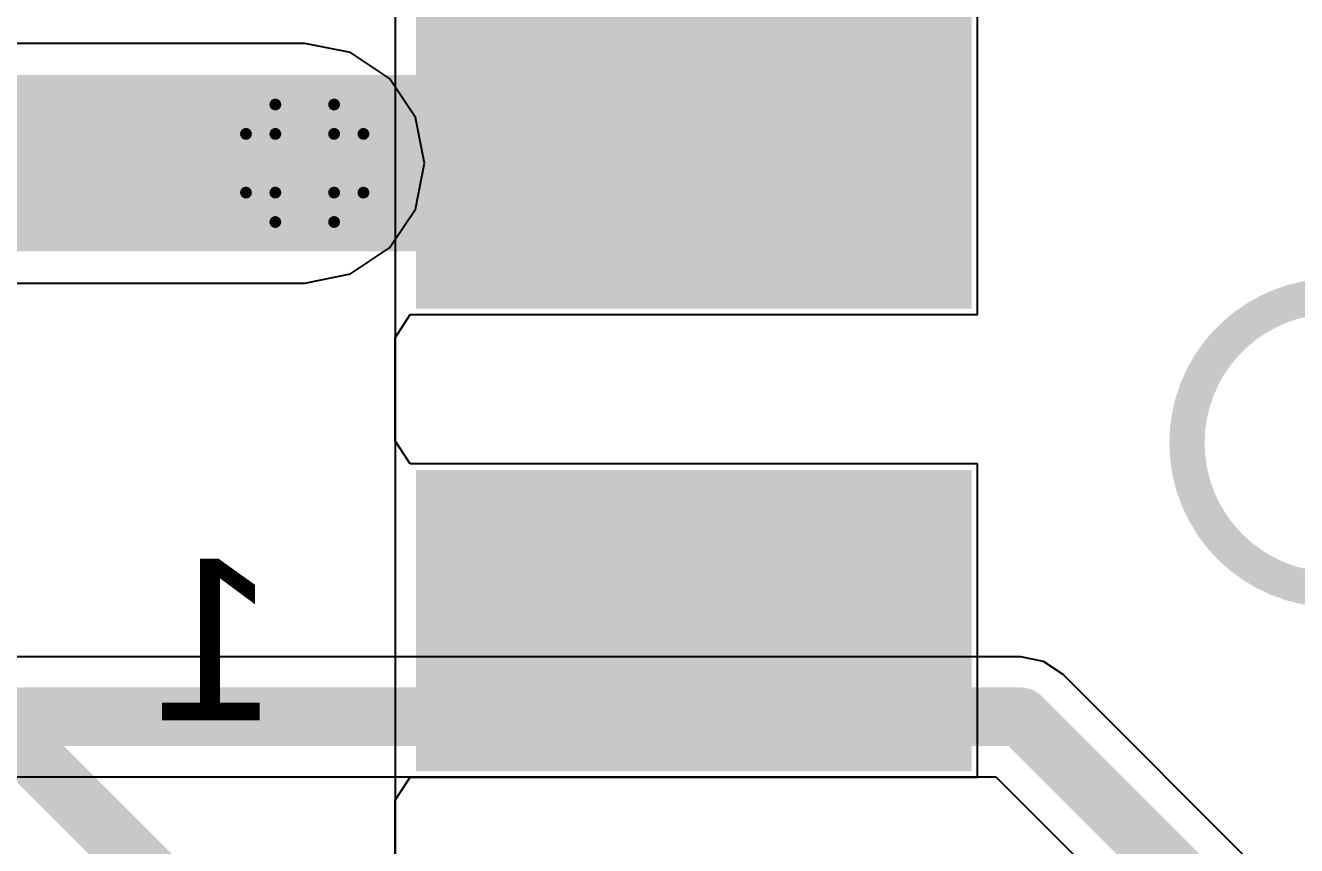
# Model space of a CAD drawing. Header units: inches. Extents: x -25 to 271, y -41 to 15.
# Drawn here: x 23.37 to 28.87, y -24.62 to -21.07 of the extents above; entities that cross this region are included whole.
import ezdxf

# ---------------------------------------------------------------- set-up
doc = ezdxf.new("R2010")
doc.units = ezdxf.units.IN
for name, color, linetype in [('Bottom Layer', 5, 'Continuous'), ('Bottom Overlay', 54, 'Continuous'), ('Bottom Paste', 16, 'Continuous'), ('Bottom Solder', 6, 'Continuous'), ('Dimensions', 6, 'Continuous'), ('Drill Drawing', 1, 'Continuous'), ('Top Layer', 1, 'Continuous'), ('Via Holes', 16, 'Continuous')]:
    doc.layers.add(name, color=color, linetype=linetype)
doc.styles.add('Arial', font='', dxfattribs={"height": 0.2})
doc.styles.get('Arial').set_extended_font_data('Arial')

# ---------------------------------------------------------------- blocks, each defined once
blk = doc.blocks.new('BL_R8812AF1_B_14')
at = {"layer": 'Bottom Layer'}
for points in [[(-14.59999874, 5.54999779), (-12.39999806, 5.54999779), (-12.39999806, 4.44999745), (-14.59999874, 4.44999745)], [(-14.59999874, 3.549996709999999), (-12.39999806, 3.549996709999999), (-12.39999806, 2.44999637), (-14.59999874, 2.44999637)]]:
    blk.add_hatch(color=5, dxfattribs=at).paths.add_polyline_path(points)
at = {"layer": 'Bottom Paste'}
for points in [[(-14.59999874, 5.54999779), (-12.39999806, 5.54999779), (-12.39999806, 4.44999745), (-14.59999874, 4.44999745)], [(-14.59999874, 3.549996709999999), (-12.39999806, 3.549996709999999), (-12.39999806, 2.44999637), (-14.59999874, 2.44999637)]]:
    blk.add_hatch(color=16, dxfattribs=at).paths.add_polyline_path(points)
at = {"layer": 'Bottom Solder'}
for points in [[(-14.70159874, 5.651597789999999), (-12.29839806, 5.651597789999999), (-12.29839806, 4.34839745), (-14.70159874, 4.34839745)], [(-14.70159874, 3.65159671), (-12.29839806, 3.65159671), (-12.29839806, 2.34839637), (-14.70159874, 2.34839637)]]:
    blk.add_hatch(color=6, dxfattribs=at).paths.add_polyline_path(points)
at = {"layer": 'Bottom Overlay', "style": 'Arial', "text_generation_flag": 2}
blk.add_text('1', height=0.7000011399999999, rotation=180, dxfattribs=at).set_placement((-11.6965984, 5.431797619999999))

msp = doc.modelspace()

# ---------------------------------------------------------------- hatches: boundary and pattern name
at = {"layer": 'Bottom Layer'}
h = msp.add_hatch(color=5, dxfattribs=at)
edge = h.paths.add_edge_path()
edge.add_arc((24.57691808, -21.6662), 0.2999994, 0, 360)
at = {"layer": 'Top Layer'}
h = msp.add_hatch(color=1, dxfattribs=at)
edge = h.paths.add_edge_path()
edge.add_arc((24.57691808, -21.6662), 0.2999994, 0, 360)
at = {"layer": 'Via Holes'}
h = msp.add_hatch(color=7, dxfattribs=at)
edge = h.paths.add_edge_path()
edge.add_arc((24.57691808, -21.6662), 0.1499997, 0, 360)

# ---------------------------------------------------------------- linework, layer by layer
at = {"layer": 'Bottom Layer'}
for p, q in [((24.9682, -9.9822), (24.9682, -27.2034)), ((27.48659984, -22.32059544), (27.48659984, -20.96659764)), ((24.9682, -22.4209229), (25.0326017, -22.32059544)), ((25.0326017, -22.32059544), (27.48659984, -22.32059544)), ((24.9682, -22.86627126), (24.9682, -22.4209229)), ((25.0326017, -22.96659618), (24.9682, -22.86627126)), ((25.09520254, -22.96659872), (25.0326017, -22.96659618)), ((27.48659984, -22.96659872), (25.09520254, -22.96659872)), ((27.48659984, -24.32059652), (27.48659984, -22.96659872)), ((24.9682, -24.42092398), (25.0326017, -24.32059906)), ((25.0326017, -24.32059906), (25.09520254, -24.32059652)), ((25.09520254, -24.32059652), (27.48659984, -24.32059652)), ((24.9682, -25.43201924), (24.9682, -24.42092398))]:
    msp.add_line(p, q, dxfattribs=at)
for points in [[(26.23699604, -21.6662, 0.7619999999999999, 0.7619999999999999, 0), (26.2595995, -21.64359654, 0.7619999999999999, 0.7619999999999999, 0)], [(24.57691808, -21.6662, 0.7619999999999999, 0.7619999999999999, 0), (26.23699604, -21.6662, 0.7619999999999999, 0.7619999999999999, 0)], [(23.1648, -21.6662, 0.3809999999999999, 0.3809999999999999, 0), (24.57691808, -21.6662, 0.3809999999999999, 0.3809999999999999, 0)], [(21.00204334, -21.83211026, 0.254, 0.254, 0), (26.85593308, -27.686, 0.254, 0.254, 0)]]:
    msp.add_lwpolyline(points, format="xyseb", dxfattribs=at)
for points in [[(26.0690995, -21.64359654, 0.3809999999999999, 0.3809999999999999, 1), (26.4500995, -21.64359654, 0.3809999999999999, 0.3809999999999999, 1)], [(24.38641808, -21.6662, 0.3809999999999999, 0.3809999999999999, 1), (24.76741808, -21.6662, 0.3809999999999999, 0.3809999999999999, 1)], [(26.04649604, -21.6662, 0.3809999999999999, 0.3809999999999999, 1), (26.42749604, -21.6662, 0.3809999999999999, 0.3809999999999999, 1)], [(26.04649604, -21.6662, 0.3809999999999999, 0.3809999999999999, 1), (26.42749604, -21.6662, 0.3809999999999999, 0.3809999999999999, 1)], [(24.48166808, -21.6662, 0.1905, 0.1905, 1), (24.67216808, -21.6662, 0.1905, 0.1905, 1)]]:
    msp.add_lwpolyline(points, format="xyseb", close=True, dxfattribs=at)
at = {"layer": 'Dimensions'}
for points in [[(28.39211999999999, -22.875494, 0.1524, 0.1524, -0.4142135623730951), (29.02712, -22.240494, 0.1524, 0.1524, 0)], [(28.39211999999999, -22.875494, 0.1524, 0.1524, -0.4142135623730951), (29.02712, -22.240494, 0.1524, 0.1524, 0)], [(29.02712, -23.510494, 0.1524, 0.1524, -0.4142135623730951), (28.39211999999999, -22.875494, 0.1524, 0.1524, 0)], [(29.02712, -23.510494, 0.1524, 0.1524, -0.4142135623730951), (28.39211999999999, -22.875494, 0.1524, 0.1524, 0)]]:
    msp.add_lwpolyline(points, format="xyseb", dxfattribs=at)
msp.add_lwpolyline([(28.35402, -22.875494, 0.0762, 0.0762, 1), (28.43022, -22.875494, 0.0762, 0.0762, 1)], format="xyseb", close=True, dxfattribs=at)
msp.add_lwpolyline([(28.35402, -22.875494, 0.0762, 0.0762, 1), (28.43022, -22.875494, 0.0762, 0.0762, 1)], format="xyseb", close=True, dxfattribs=at)
msp.add_lwpolyline([(28.35402, -22.875494, 0.0762, 0.0762, 1), (28.43022, -22.875494, 0.0762, 0.0762, 1)], format="xyseb", close=True, dxfattribs=at)
msp.add_lwpolyline([(28.35402, -22.875494, 0.0762, 0.0762, 1), (28.43022, -22.875494, 0.0762, 0.0762, 1)], format="xyseb", close=True, dxfattribs=at)
at = {"layer": 'Drill Drawing'}
for points in [[(24.44991808, -21.5392, 0.0508, 0.0508, 0), (24.44991808, -21.4122, 0.0508, 0.0508, 0)], [(24.44991808, -21.4122, 0.0508, 0.0508, 0), (24.70391808, -21.4122, 0.0508, 0.0508, 0)], [(24.70391808, -21.5392, 0.0508, 0.0508, 0), (24.70391808, -21.4122, 0.0508, 0.0508, 0)], [(24.32291808, -21.7932, 0.0508, 0.0508, 0), (24.32291808, -21.5392, 0.0508, 0.0508, 0)], [(24.32291808, -21.5392, 0.0508, 0.0508, 0), (24.44991808, -21.5392, 0.0508, 0.0508, 0)], [(24.70391808, -21.5392, 0.0508, 0.0508, 0), (24.83091808, -21.5392, 0.0508, 0.0508, 0)], [(24.83091808, -21.7932, 0.0508, 0.0508, 0), (24.83091808, -21.5392, 0.0508, 0.0508, 0)], [(24.32291808, -21.7932, 0.0508, 0.0508, 0), (24.44991808, -21.7932, 0.0508, 0.0508, 0)], [(24.44991808, -21.9202, 0.0508, 0.0508, 0), (24.44991808, -21.7932, 0.0508, 0.0508, 0)], [(24.70391808, -21.7932, 0.0508, 0.0508, 0), (24.83091808, -21.7932, 0.0508, 0.0508, 0)], [(24.70391808, -21.9202, 0.0508, 0.0508, 0), (24.70391808, -21.7932, 0.0508, 0.0508, 0)], [(24.44991808, -21.9202, 0.0508, 0.0508, 0), (24.70391808, -21.9202, 0.0508, 0.0508, 0)]]:
    msp.add_lwpolyline(points, format="xyseb", dxfattribs=at)
for points in [[(24.43721808, -21.4122, 0.0254, 0.0254, 1), (24.46261808, -21.4122, 0.0254, 0.0254, 1)], [(24.43721808, -21.4122, 0.0254, 0.0254, 1), (24.46261808, -21.4122, 0.0254, 0.0254, 1)], [(24.69121808, -21.4122, 0.0254, 0.0254, 1), (24.71661808, -21.4122, 0.0254, 0.0254, 1)], [(24.69121808, -21.4122, 0.0254, 0.0254, 1), (24.71661808, -21.4122, 0.0254, 0.0254, 1)], [(24.31021808, -21.5392, 0.0254, 0.0254, 1), (24.33561808, -21.5392, 0.0254, 0.0254, 1)], [(24.31021808, -21.5392, 0.0254, 0.0254, 1), (24.33561808, -21.5392, 0.0254, 0.0254, 1)], [(24.43721808, -21.5392, 0.0254, 0.0254, 1), (24.46261808, -21.5392, 0.0254, 0.0254, 1)], [(24.43721808, -21.5392, 0.0254, 0.0254, 1), (24.46261808, -21.5392, 0.0254, 0.0254, 1)], [(24.69121808, -21.5392, 0.0254, 0.0254, 1), (24.71661808, -21.5392, 0.0254, 0.0254, 1)], [(24.69121808, -21.5392, 0.0254, 0.0254, 1), (24.71661808, -21.5392, 0.0254, 0.0254, 1)], [(24.81821808, -21.5392, 0.0254, 0.0254, 1), (24.84361808, -21.5392, 0.0254, 0.0254, 1)], [(24.81821808, -21.5392, 0.0254, 0.0254, 1), (24.84361808, -21.5392, 0.0254, 0.0254, 1)], [(24.31021808, -21.7932, 0.0254, 0.0254, 1), (24.33561808, -21.7932, 0.0254, 0.0254, 1)], [(24.31021808, -21.7932, 0.0254, 0.0254, 1), (24.33561808, -21.7932, 0.0254, 0.0254, 1)], [(24.43721808, -21.7932, 0.0254, 0.0254, 1), (24.46261808, -21.7932, 0.0254, 0.0254, 1)], [(24.43721808, -21.7932, 0.0254, 0.0254, 1), (24.46261808, -21.7932, 0.0254, 0.0254, 1)], [(24.69121808, -21.7932, 0.0254, 0.0254, 1), (24.71661808, -21.7932, 0.0254, 0.0254, 1)], [(24.69121808, -21.7932, 0.0254, 0.0254, 1), (24.71661808, -21.7932, 0.0254, 0.0254, 1)], [(24.81821808, -21.7932, 0.0254, 0.0254, 1), (24.84361808, -21.7932, 0.0254, 0.0254, 1)], [(24.81821808, -21.7932, 0.0254, 0.0254, 1), (24.84361808, -21.7932, 0.0254, 0.0254, 1)], [(24.43721808, -21.9202, 0.0254, 0.0254, 1), (24.46261808, -21.9202, 0.0254, 0.0254, 1)], [(24.43721808, -21.9202, 0.0254, 0.0254, 1), (24.46261808, -21.9202, 0.0254, 0.0254, 1)], [(24.69121808, -21.9202, 0.0254, 0.0254, 1), (24.71661808, -21.9202, 0.0254, 0.0254, 1)], [(24.69121808, -21.9202, 0.0254, 0.0254, 1), (24.71661808, -21.9202, 0.0254, 0.0254, 1)]]:
    msp.add_lwpolyline(points, format="xyseb", close=True, dxfattribs=at)
at = {"layer": 'Top Layer'}
for p, q in [((24.57691808, -21.14824828), (20.60242768, -21.14824828)), ((24.77512952, -21.18767416), (24.57691808, -21.14824828)), ((24.94316576, -21.29995232), (24.77512952, -21.18767416)), ((25.05544392, -21.46798856), (24.94316576, -21.29995232)), ((25.0948698, -21.6662), (25.05544392, -21.46798856)), ((25.05544392, -21.86441144), (25.0948698, -21.6662)), ((24.94316576, -22.03244768), (25.05544392, -21.86441144)), ((24.77512952, -22.14472584), (24.94316576, -22.03244768)), ((24.57691808, -22.18415172), (24.77512952, -22.14472584)), ((20.81697132, -22.18415172), (24.57691808, -22.18415172)), ((27.67325682, -23.8008795), (19.32561032, -23.8008795)), ((27.77236254, -23.82059244), (27.67325682, -23.8008795)), ((27.85638066, -23.87673152), (27.77236254, -23.82059244)), ((31.40667328, -27.42702414), (27.85638066, -23.87673152)), ((18.19343834, -24.31883122), (27.565985, -24.31883122)), ((27.565985, -24.31883122), (31.11627761999999, -27.86912384))]:
    msp.add_line(p, q, dxfattribs=at)
for points in [[(20.60242768, -21.6662, 0.7619999999999999, 0.7619999999999999, 0), (24.57691808, -21.6662, 0.7619999999999999, 0.7619999999999999, 0)], [(17.84854952, -24.05985536, 0.254, 0.254, 0), (27.67325682, -24.05985536, 0.254, 0.254, 0)], [(27.67325682, -24.05985536, 0.254, 0.254, 0), (31.29940146, -27.686, 0.254, 0.254, 0)]]:
    msp.add_lwpolyline(points, format="xyseb", dxfattribs=at)
for points in [[(24.38641808, -21.6662, 0.3809999999999999, 0.3809999999999999, 1), (24.76741808, -21.6662, 0.3809999999999999, 0.3809999999999999, 1)], [(27.60975682, -24.05985536, 0.127, 0.127, 1), (27.73675682, -24.05985536, 0.127, 0.127, 1)], [(27.60975682, -24.05985536, 0.127, 0.127, 1), (27.73675682, -24.05985536, 0.127, 0.127, 1)]]:
    msp.add_lwpolyline(points, format="xyseb", close=True, dxfattribs=at)

# ---------------------------------------------------------------- block references
at = {"rotation": 180}
msp.add_blockref('BL_R8812AF1_B_14', (12.7596011, -18.6436), dxfattribs=at)

doc.saveas('drawing.dxf')
